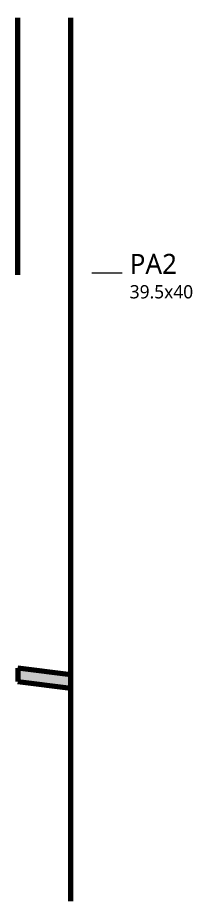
# Model space of a CAD drawing. Header units: centimetres. Extents: x -28 to 30806, y -3196 to 88064.
# Drawn here: x 10096 to 10227, y 86961 to 87626 of the extents above; entities that cross this region are included whole.
import ezdxf

# ---------------------------------------------------------------- set-up
doc = ezdxf.new("R2010")
doc.units = ezdxf.units.CM
for name, color, linetype, lineweight in [('A-FLOR', 7, 'Continuous', 25), ('S-COLS', 7, 'Continuous', 25), ('S-COLS-IDEN', 7, 'Continuous', 9)]:
    doc.layers.add(name, color=color, linetype=linetype, lineweight=lineweight)
doc.styles.add('Gadugi_1', font='gadugi.ttf', dxfattribs={"height": 10})
doc.styles.add('Gadugi_2', font='gadugi.ttf', dxfattribs={"height": 15})

msp = doc.modelspace()

# ---------------------------------------------------------------- hatches: boundary and pattern name
at = {"layer": 'A-FLOR', "true_color": 0xa6a6a6}
msp.add_hatch(color=253, dxfattribs=at).paths.add_polyline_path([(10136.04, 87120.92), (10136.04, 87131), (10096.04, 87136), (10096.04, 87125.92), (10111.42, 87124)], flags=0)

# ---------------------------------------------------------------- linework, layer by layer
at = {"layer": 'A-FLOR', "color": 190, "lineweight": 70, "true_color": 0x8000ff}
for p, q in [((10136.04, 87131), (10096.04, 87136)), ((10096.04, 87136), (10096.04, 87125.92)), ((10096.04, 87125.92), (10136.04, 87120.92)), ((10136.04, 87120.92), (10136.04, 87131))]:
    msp.add_line(p, q, dxfattribs=at)
at = {"layer": 'S-COLS', "color": 190, "lineweight": 70, "true_color": 0x8000ff}
for p, q in [((10096.04, 87432), (10096.04, 87625.52)), ((10136.04, 87131), (10136.04, 87625.52)), ((10136.04, 86960.54), (10136.04, 87120.92))]:
    msp.add_line(p, q, dxfattribs=at)
at = {"layer": 'S-COLS-IDEN'}
msp.add_line((10151.77, 87433.47), (10174.41, 87433.47), dxfattribs=at)

# ---------------------------------------------------------------- texts
at = {"layer": 'S-COLS-IDEN', "attachment_point": 1}
for s, insert, char_height, width, style in [('PA2', (10180.15, 87447.74), 15, 44.8945, 'Gadugi_2'), ('39.5x40', (10180.15, 87424.25), 10, 57.7215, 'Gadugi_1')]:
    msp.add_mtext(s, dxfattribs=dict(at, insert=insert, char_height=char_height, width=width, style=style))

doc.saveas('drawing.dxf')
